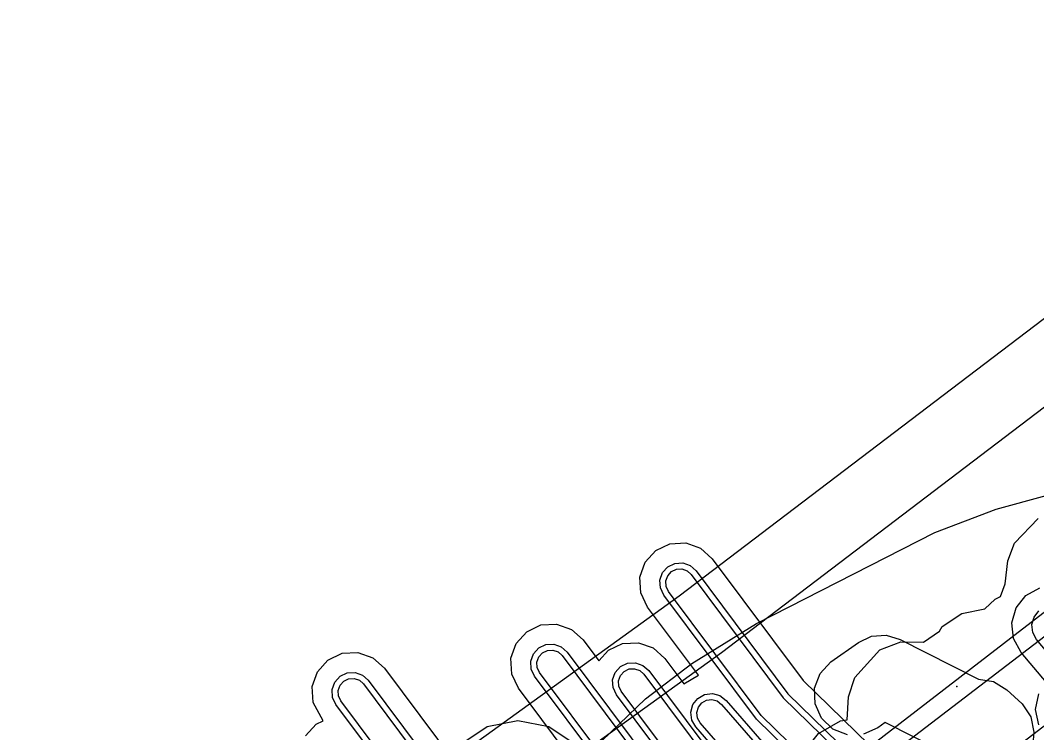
# Model space of a CAD drawing. Header units: metres. Extents: x 8738 to 9560, y -8972 to -7699.
# Drawn here: x 9030.6 to 9081, y -8043.6 to -8008.3 of the extents above; entities that cross this region are included whole.
import ezdxf

# ---------------------------------------------------------------- set-up
doc = ezdxf.new("R2010")
doc.units = ezdxf.units.M
for name, color, linetype in [('AI_GREENING_EXCLUSIONS', 1, 'Continuous'), ('AI_GREENING_LAWN', 82, 'Continuous'), ('AI_GREENING_REJECTED', 6, 'Continuous')]:
    doc.layers.add(name, color=color, linetype=linetype)

msp = doc.modelspace()

# ---------------------------------------------------------------- linework, layer by layer
at = {"layer": 'AI_GREENING_EXCLUSIONS'}
for points in [[(9135.623, -8002.253), (9120.149, -8013.518), (9076.249, -8047.119), (9063.963, -8056.126), (9063.981, -8056.862), (9063.352, -8058.709), (9062.065, -8060.175), (9060.716, -8061.209), (9058.965, -8062.071), (9057.019, -8062.197), (9056.141, -8061.899), (9055.655, -8061.923), (9055.572, -8062.153), (9055.355, -8062.393), (9055.049, -8063.245), (9053.738, -8064.69), (9053.176, -8065.106), (9051.411, -8065.939), (9051.081, -8065.955), (9011.834, -8095.018)], [(9009.423, -8076.766), (9044.757, -8050.755), (9046.514, -8049.937), (9047.463, -8049.893), (9047.614, -8049.47), (9048.923, -8048.024), (9050.858, -8046.587), (9051.08, -8046.019), (9052.379, -8044.636), (9063.247, -8036.78), (9103.775, -8005.955)], [(9054.43, -8047.472), (9065.332, -8039.592), (9065.332, -8039.592), (9105.887, -8008.746)], [(9118.053, -8010.714), (9074.126, -8044.337)], [(9058.533, -8044.81), (9061.579, -8041.89), (9063.873, -8040.141), (9067.064, -8038.157), (9075.908, -8033.655), (9078.938, -8032.494), (9081.424, -8031.821)], [(9069.425, -8044.497), (9070.14, -8043.602), (9071.228, -8042.978), (9071.566, -8042.924), (9071.636, -8041.786), (9071.947, -8040.839), (9073.185, -8039.466), (9074.215, -8039.059), (9075.344, -8039.075), (9076.129, -8038.528), (9076.272, -8038.313), (9077.246, -8037.662), (9078.386, -8037.436), (9078.886, -8036.946), (9079.153, -8036.82), (9079.39, -8036.184), (9079.516, -8035.046), (9079.855, -8034.17), (9081.016, -8032.949)], [(9061.646, -8049.888), (9055.281, -8041.363), (9054.945, -8040.658), (9054.904, -8039.879), (9055.165, -8039.143), (9055.687, -8038.563), (9056.392, -8038.228), (9057.171, -8038.187), (9057.906, -8038.447), (9058.486, -8038.97), (9059.264, -8040.011), (9059.737, -8039.485), (9060.441, -8039.15), (9061.22, -8039.109), (9061.956, -8039.369), (9062.536, -8039.892), (9063.475, -8041.149), (9064.196, -8040.721), (9061.675, -8037.345), (9061.339, -8036.641), (9061.298, -8035.861), (9061.559, -8035.126), (9062.081, -8034.546), (9062.785, -8034.21), (9063.565, -8034.169), (9064.3, -8034.43), (9064.88, -8034.952), (9069.376, -8040.974), (9077.886, -8049.269)], [(9076.025, -8051.645), (9067.066, -8042.895), (9062.476, -8036.747), (9062.308, -8036.395), (9062.288, -8036.005), (9062.418, -8035.637), (9062.679, -8035.347), (9063.031, -8035.179), (9063.421, -8035.159), (9063.789, -8035.289), (9064.079, -8035.55), (9068.622, -8041.635), (9077.421, -8050.212)], [(9076.308, -8051.501), (9067.306, -8042.715), (9062.717, -8036.567), (9062.599, -8036.321), (9062.585, -8036.048), (9062.676, -8035.791), (9062.859, -8035.588), (9063.105, -8035.47), (9063.378, -8035.456), (9063.635, -8035.547), (9063.838, -8035.73), (9068.395, -8041.834), (9077.285, -8050.499)], [(9081.429, -8041.08), (9080.175, -8039.585), (9079.799, -8038.901), (9079.714, -8038.125), (9079.933, -8037.376), (9080.421, -8036.767), (9081.105, -8036.392)], [(9083.034, -8041.437), (9080.941, -8038.942), (9080.753, -8038.6), (9080.711, -8038.212), (9080.82, -8037.837), (9081.064, -8037.533)], [(9071.587, -8043.663), (9070.858, -8043.385), (9070.29, -8042.85), (9069.971, -8042.138), (9069.948, -8041.358), (9070.226, -8040.628), (9070.761, -8040.061), (9072.118, -8039.096), (9072.772, -8038.791), (9073.492, -8038.738), (9074.184, -8038.944), (9078.065, -8040.919), (9078.808, -8041.034), (9079.476, -8041.438), (9080.227, -8042.13), (9080.661, -8042.779), (9080.813, -8043.544), (9080.773, -8043.941)], [(9062.447, -8049.29), (9056.082, -8040.764), (9055.914, -8040.412), (9055.894, -8040.023), (9056.024, -8039.655), (9056.285, -8039.365), (9056.638, -8039.197), (9057.027, -8039.176), (9057.395, -8039.307), (9057.685, -8039.568), (9064.025, -8048.059)], [(9062.688, -8049.11), (9056.323, -8040.585), (9056.205, -8040.338), (9056.191, -8040.066), (9056.282, -8039.808), (9056.465, -8039.605), (9056.711, -8039.488), (9056.984, -8039.473), (9057.242, -8039.565), (9057.445, -8039.747), (9063.792, -8048.249)], [(9044.737, -8043.719), (9045.259, -8043.139), (9045.597, -8042.978), (9045.102, -8042.061), (9045.061, -8041.281), (9045.322, -8040.546), (9045.844, -8039.966), (9046.548, -8039.63), (9047.328, -8039.589), (9048.063, -8039.85), (9048.643, -8040.372), (9053.891, -8047.401)], [(9064.807, -8047.948), (9060.132, -8041.686), (9059.964, -8041.334), (9059.943, -8040.944), (9060.074, -8040.577), (9060.335, -8040.287), (9060.687, -8040.119), (9061.077, -8040.098), (9061.444, -8040.229), (9061.734, -8040.49), (9066.355, -8046.678)], [(9065.047, -8047.768), (9060.372, -8041.507), (9060.255, -8041.26), (9060.24, -8040.988), (9060.331, -8040.73), (9060.514, -8040.527), (9060.761, -8040.41), (9061.034, -8040.395), (9061.291, -8040.486), (9061.494, -8040.669), (9066.131, -8046.88)], [(9051.582, -8049.323), (9046.239, -8042.167), (9046.071, -8041.815), (9046.051, -8041.425), (9046.181, -8041.057), (9046.442, -8040.767), (9046.794, -8040.599), (9047.184, -8040.579), (9047.552, -8040.709), (9047.842, -8040.97), (9053.137, -8048.063)], [(9051.822, -8049.144), (9046.479, -8041.987), (9046.362, -8041.741), (9046.348, -8041.468), (9046.439, -8041.21), (9046.439, -8041.21), (9046.622, -8041.008), (9046.868, -8040.89), (9047.141, -8040.876), (9047.398, -8040.967), (9047.601, -8041.15), (9052.911, -8048.261)], [(9067.398, -8047.118), (9064.062, -8043.276), (9063.868, -8042.937), (9063.819, -8042.55), (9063.922, -8042.173), (9064.161, -8041.865), (9064.5, -8041.672), (9064.887, -8041.622), (9065.263, -8041.725), (9065.572, -8041.964), (9068.895, -8045.792)], [(9081.052, -8043.175), (9080.9, -8042.41), (9081.052, -8041.645)], [(9052.425, -8044.134), (9053.722, -8043.266), (9055.253, -8042.962), (9056.784, -8043.266), (9058.081, -8044.134)], [(9076.251, -8044.484), (9073.449, -8043.058), (9073.079, -8043.321), (9073.079, -8043.321), (9072.367, -8043.64)]]:
    msp.add_lwpolyline(points, dxfattribs=at)
msp.add_lwpolyline([(9064.118, -8042.571), (9064.19, -8042.307), (9064.358, -8042.091), (9064.595, -8041.956), (9064.866, -8041.922), (9065.129, -8041.994), (9065.345, -8042.161), (9068.673, -8045.993), (9071.522, -8049.027), (9071.765, -8049.053), (9072.005, -8049.183), (9072.67, -8050.382), (9072.658, -8050.757), (9072.469, -8051.058), (9072.156, -8051.228), (9071.782, -8051.216), (9070.627, -8050.477), (9070.512, -8050.229), (9070.501, -8049.985), (9067.625, -8046.921), (9064.288, -8043.079), (9064.153, -8042.842), (9064.118, -8042.571)], close=True, dxfattribs=at)
at = {"layer": 'AI_GREENING_LAWN'}
msp.add_lwpolyline([(9069.854, -8046.434), (9105.271, -8019.136)], dxfattribs=at)
at = {"layer": 'AI_GREENING_REJECTED'}
msp.add_point((9076.99, -8041.27), dxfattribs=at)

doc.saveas('drawing.dxf')
